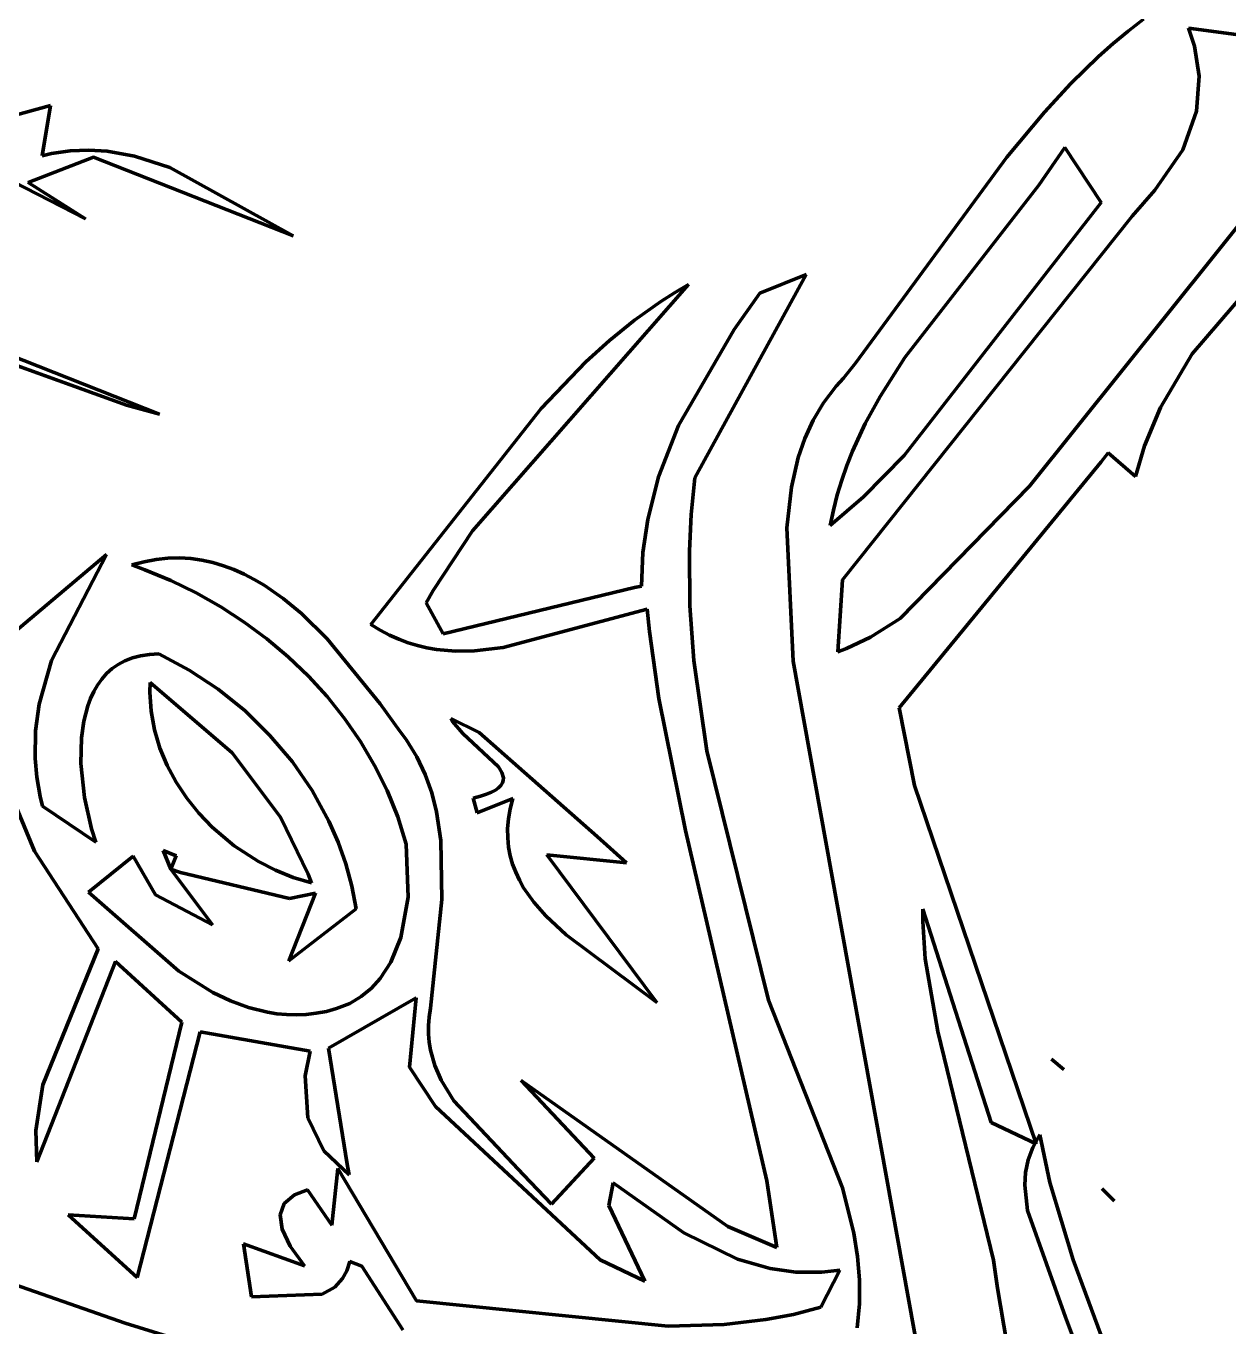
# Model space of a CAD drawing. Header units: millimetres. Extents: x 0 to 11.1, y 0 to 17.3.
# Drawn here: x 4.415 to 5.055, y 6.353 to 7.045 of the extents above; entities that cross this region are included whole.
import ezdxf

# ---------------------------------------------------------------- set-up
doc = ezdxf.new("R2010")
doc.units = ezdxf.units.MM
doc.layers.add('color#010101ff', color=7, linetype='CONTINUOUS', lineweight=100)
doc.layers.add('color#ffffffff', color=7, linetype='CONTINUOUS', lineweight=100)

msp = doc.modelspace()

# ---------------------------------------------------------------- linework, layer by layer
at = {"layer": 'color#010101ff'}
for p, q in [((5.0017, 7.04255), (5.00988, 7.04888)), ((5.05919, 7.04081), (5.03386, 7.04407)), ((5.03386, 7.04407), (5.03706, 7.03444)), ((4.99377, 7.03595), (5.0017, 7.04255)), ((4.98606, 7.02909), (4.99377, 7.03595)), ((5.03706, 7.03444), (5.03953, 7.01854)), ((4.97128, 7.01469), (4.98606, 7.02909)), ((5.03953, 7.01854), (5.03807, 6.99997)), ((4.95723, 6.99949), (4.97128, 7.01469)), ((4.38002, 6.98957), (4.42842, 7.00305)), ((4.42842, 7.00305), (4.42411, 6.97627)), ((4.93726, 6.97549), (4.95723, 6.99949)), ((5.03807, 6.99997), (5.03078, 6.97939)), ((4.45136, 6.97553), (4.41654, 6.9621)), ((4.42411, 6.97627), (4.42911, 6.97743)), ((4.42911, 6.97743), (4.43904, 6.97887)), ((4.43904, 6.97887), (4.44889, 6.97923)), ((4.44889, 6.97923), (4.45865, 6.97859)), ((4.5575, 6.9336), (4.45136, 6.97553)), ((4.45865, 6.97859), (4.4731, 6.97599)), ((4.4731, 6.97599), (4.49195, 6.96993)), ((4.85667, 6.86599), (4.93726, 6.97549)), ((4.94928, 6.80058), (5.09254, 6.97942)), ((4.96813, 6.98068), (4.95417, 6.96056)), ((4.98734, 6.95131), (4.96813, 6.98068)), ((5.03078, 6.97939), (5.01592, 6.95792)), ((4.49195, 6.96993), (4.5575, 6.9336)), ((4.44717, 6.94263), (4.40875, 6.96244)), ((4.41654, 6.9621), (4.44717, 6.94263)), ((4.95417, 6.96056), (4.88301, 6.86888)), ((5.01592, 6.95792), (5.00386, 6.9441)), ((4.88264, 6.81689), (4.98734, 6.95131)), ((5.00386, 6.9441), (4.84979, 6.75064)), ((5.09366, 6.93833), (5.03585, 6.87088)), ((4.2911, 6.91608), (4.48641, 6.83888)), ((4.83047, 6.91306), (4.77132, 6.80494)), ((4.80589, 6.90312), (4.83047, 6.91306)), ((4.76787, 6.90769), (4.653, 6.77674)), ((4.76037, 6.9033), (4.76787, 6.90769)), ((4.7391, 6.88875), (4.75309, 6.89867)), ((4.75309, 6.89867), (4.76037, 6.9033)), ((4.79212, 6.88392), (4.80589, 6.90312)), ((4.46898, 6.84354), (4.33295, 6.89266)), ((4.72582, 6.87802), (4.7391, 6.88875)), ((4.71318, 6.86656), (4.72582, 6.87802)), ((4.76263, 6.83284), (4.79212, 6.88392)), ((5.03585, 6.87088), (5.01903, 6.84238)), ((4.68949, 6.84189), (4.71318, 6.86656)), ((4.85027, 6.85789), (4.85667, 6.86599)), ((4.88301, 6.86888), (4.86977, 6.84817)), ((4.84647, 6.85367), (4.85027, 6.85789)), ((4.84298, 6.84931), (4.84647, 6.85367)), ((4.48641, 6.83888), (4.46898, 6.84354)), ((4.83425, 6.83553), (4.83978, 6.84483)), ((4.83978, 6.84483), (4.84298, 6.84931)), ((4.86977, 6.84817), (4.86194, 6.83388)), ((4.5989, 6.72702), (4.68949, 6.84189)), ((5.01903, 6.84238), (5.01042, 6.82193)), ((4.752, 6.80556), (4.76263, 6.83284)), ((4.82977, 6.8258), (4.83425, 6.83553)), ((4.86194, 6.83388), (4.8551, 6.8191)), ((4.82626, 6.81572), (4.82977, 6.8258)), ((4.82259, 6.80005), (4.82626, 6.81572)), ((4.8551, 6.8191), (4.8521, 6.81151)), ((4.86091, 6.79489), (4.88264, 6.81689)), ((4.99111, 6.81828), (4.98735, 6.81354)), ((5.00562, 6.80569), (4.99111, 6.81828)), ((5.01042, 6.82193), (5.00562, 6.80569)), ((4.8521, 6.81151), (4.8494, 6.80378)), ((4.98735, 6.81354), (4.88, 6.68257)), ((4.74619, 6.78287), (4.752, 6.80556)), ((4.77132, 6.80494), (4.76936, 6.78548)), ((4.8494, 6.80378), (4.84702, 6.79589)), ((4.82019, 6.77842), (4.82259, 6.80005)), ((4.84332, 6.7796), (4.86091, 6.79489)), ((4.84702, 6.79589), (4.84499, 6.78783)), ((4.88054, 6.73008), (4.94928, 6.80058)), ((4.84499, 6.78783), (4.84332, 6.7796)), ((4.74366, 6.76532), (4.74619, 6.78287)), ((4.76936, 6.78548), (4.76839, 6.76604)), ((4.653, 6.77674), (4.63207, 6.7451)), ((4.82348, 6.7074), (4.82019, 6.77842)), ((4.38501, 6.70242), (4.45825, 6.76422)), ((4.45825, 6.76422), (4.42898, 6.70772)), ((4.47172, 6.75861), (4.47824, 6.76036)), ((4.47824, 6.76036), (4.48463, 6.76155)), ((4.48463, 6.76155), (4.49091, 6.7622)), ((4.49091, 6.7622), (4.49707, 6.76234)), ((4.49707, 6.76234), (4.50311, 6.76199)), ((4.50311, 6.76199), (4.50903, 6.76117)), ((4.50903, 6.76117), (4.51484, 6.7599)), ((4.51484, 6.7599), (4.52053, 6.75823)), ((4.74289, 6.74732), (4.74366, 6.76532)), ((4.76839, 6.76604), (4.76865, 6.73693)), ((4.47877, 6.75603), (4.47172, 6.75861)), ((4.4926, 6.75027), (4.47877, 6.75603)), ((4.52053, 6.75823), (4.5261, 6.75616)), ((4.5261, 6.75616), (4.53157, 6.75372)), ((4.53157, 6.75372), (4.53691, 6.75094)), ((4.50606, 6.7437), (4.4926, 6.75027)), ((4.53691, 6.75094), (4.54215, 6.74784)), ((4.54215, 6.74784), (4.55228, 6.74079)), ((4.63739, 6.72196), (4.73919, 6.7467)), ((4.73919, 6.7467), (4.74289, 6.74732)), ((4.84979, 6.75064), (4.84733, 6.71246)), ((4.51908, 6.73634), (4.50606, 6.7437)), ((4.55228, 6.74079), (4.56196, 6.73275)), ((4.63207, 6.7451), (4.62826, 6.73848)), ((4.5316, 6.72822), (4.51908, 6.73634)), ((4.56196, 6.73275), (4.57565, 6.7193)), ((4.62826, 6.73848), (4.63739, 6.72196)), ((4.74593, 6.7351), (4.66936, 6.71473)), ((4.74717, 6.72318), (4.74593, 6.7351)), ((4.76865, 6.73693), (4.77075, 6.70789)), ((4.54358, 6.71936), (4.5316, 6.72822)), ((4.60383, 6.72398), (4.5989, 6.72702)), ((4.86475, 6.72013), (4.88054, 6.73008)), ((4.55496, 6.70979), (4.54358, 6.71936)), ((4.57565, 6.7193), (4.60383, 6.68479)), ((4.60877, 6.72135), (4.60383, 6.72398)), ((4.61374, 6.71911), (4.60877, 6.72135)), ((4.61872, 6.71724), (4.61374, 6.71911)), ((4.75214, 6.68766), (4.74717, 6.72318)), ((4.85186, 6.71414), (4.86475, 6.72013)), ((4.48108, 6.71106), (4.48617, 6.7113)), ((4.48617, 6.7113), (4.50233, 6.70274)), ((4.62372, 6.71573), (4.61872, 6.71724)), ((4.62874, 6.71454), (4.62372, 6.71573)), ((4.63378, 6.71367), (4.62874, 6.71454)), ((4.64389, 6.71279), (4.63378, 6.71367)), ((4.65405, 6.71293), (4.64389, 6.71279)), ((4.66936, 6.71473), (4.65405, 6.71293)), ((4.84733, 6.71246), (4.85186, 6.71414)), ((4.42898, 6.70772), (4.42251, 6.68466)), ((4.46127, 6.70348), (4.46452, 6.70576)), ((4.46452, 6.70576), (4.46811, 6.70768)), ((4.46811, 6.70768), (4.47206, 6.70922)), ((4.47206, 6.70922), (4.47638, 6.71035)), ((4.47638, 6.71035), (4.48108, 6.71106)), ((4.56569, 6.69952), (4.55496, 6.70979)), ((4.77075, 6.70789), (4.77765, 6.65972)), ((4.89645, 6.30491), (4.82348, 6.7074)), ((4.45347, 6.69477), (4.45576, 6.69796)), ((4.45576, 6.69796), (4.45836, 6.70088)), ((4.45836, 6.70088), (4.46127, 6.70348)), ((4.50233, 6.70274), (4.51766, 6.69258)), ((4.5757, 6.68859), (4.56569, 6.69952)), ((4.44976, 6.68765), (4.45147, 6.69133)), ((4.45147, 6.69133), (4.45347, 6.69477)), ((4.48145, 6.69617), (4.48132, 6.69102)), ((4.48132, 6.69102), (4.48198, 6.68085)), ((4.52508, 6.65875), (4.48145, 6.69617)), ((4.51766, 6.69258), (4.53202, 6.68096)), ((4.42251, 6.68466), (4.42055, 6.67036)), ((4.44618, 6.6755), (4.44831, 6.68377)), ((4.44831, 6.68377), (4.44976, 6.68765)), ((4.58495, 6.677), (4.5757, 6.68859)), ((4.60383, 6.68479), (4.61432, 6.67026)), ((4.76632, 6.61742), (4.75214, 6.68766)), ((4.48198, 6.68085), (4.48378, 6.67091)), ((4.53202, 6.68096), (4.54524, 6.66799)), ((4.59338, 6.66479), (4.58495, 6.677)), ((4.64143, 6.67692), (4.65652, 6.66954)), ((4.64229, 6.67538), (4.64143, 6.67692)), ((4.88, 6.68257), (4.88811, 6.64134)), ((4.42055, 6.67036), (4.4203, 6.65569)), ((4.44497, 6.66672), (4.44618, 6.6755)), ((4.48378, 6.67091), (4.48666, 6.66125)), ((4.61432, 6.67026), (4.61762, 6.66578)), ((4.64779, 6.66901), (4.64229, 6.67538)), ((4.44467, 6.65302), (4.44497, 6.66672)), ((4.54524, 6.66799), (4.55717, 6.65383)), ((4.60093, 6.65198), (4.59338, 6.66479)), ((4.61762, 6.66578), (4.62331, 6.65658)), ((4.66676, 6.6513), (4.64779, 6.66901)), ((4.65652, 6.66954), (4.71932, 6.6142)), ((4.48666, 6.66125), (4.49053, 6.65193)), ((4.55092, 6.62443), (4.52508, 6.65875)), ((4.62331, 6.65658), (4.62785, 6.64709)), ((4.77765, 6.65972), (4.81047, 6.52724)), ((4.4203, 6.65569), (4.42118, 6.64567)), ((4.44657, 6.63486), (4.44467, 6.65302)), ((4.49053, 6.65193), (4.49533, 6.64301)), ((4.55717, 6.65383), (4.56765, 6.63859)), ((4.60755, 6.63859), (4.60093, 6.65198)), ((4.66863, 6.64829), (4.66676, 6.6513)), ((4.42118, 6.64567), (4.42298, 6.63547)), ((4.49533, 6.64301), (4.50096, 6.63453)), ((4.62785, 6.64709), (4.63135, 6.63735)), ((4.6681, 6.64136), (4.66892, 6.64267)), ((4.66943, 6.6454), (4.66863, 6.64829)), ((4.66892, 6.64267), (4.66935, 6.64402)), ((4.66935, 6.64402), (4.66943, 6.6454)), ((4.42298, 6.63547), (4.42424, 6.63029)), ((4.56765, 6.63859), (4.57652, 6.62242)), ((4.61319, 6.62465), (4.60755, 6.63859)), ((4.63135, 6.63735), (4.63391, 6.62738)), ((4.65338, 6.63465), (4.65715, 6.63562)), ((4.65715, 6.63562), (4.66035, 6.63666)), ((4.66035, 6.63666), (4.66301, 6.63775)), ((4.66301, 6.63775), (4.66517, 6.6389)), ((4.66517, 6.6389), (4.66686, 6.64011)), ((4.66686, 6.64011), (4.6681, 6.64136)), ((4.88811, 6.64134), (4.95277, 6.45077)), ((4.41994, 6.60635), (4.41017, 6.62997)), ((4.42424, 6.63029), (4.4527, 6.61112)), ((4.45035, 6.6183), (4.44657, 6.63486)), ((4.50096, 6.63453), (4.50737, 6.62655)), ((4.65548, 6.62678), (4.65338, 6.63465)), ((4.67442, 6.63443), (4.65548, 6.62678)), ((4.67211, 6.62354), (4.67301, 6.62889)), ((4.67301, 6.62889), (4.67442, 6.63443)), ((4.50737, 6.62655), (4.51447, 6.61914)), ((4.56564, 6.59417), (4.55092, 6.62443)), ((4.57652, 6.62242), (4.58146, 6.61118)), ((4.61778, 6.61017), (4.61319, 6.62465)), ((4.63391, 6.62738), (4.63622, 6.61208)), ((4.67168, 6.61838), (4.67211, 6.62354)), ((4.4527, 6.61112), (4.45035, 6.6183)), ((4.51447, 6.61914), (4.52625, 6.6092)), ((4.67172, 6.61341), (4.67168, 6.61838)), ((4.80954, 6.43107), (4.76632, 6.61742)), ((4.52625, 6.6092), (4.53915, 6.60084)), ((4.58146, 6.61118), (4.58557, 6.59963)), ((4.61874, 6.58193), (4.61778, 6.61017)), ((4.63622, 6.61208), (4.63659, 6.58067)), ((4.67218, 6.60861), (4.67172, 6.61341)), ((4.67306, 6.60398), (4.67218, 6.60861)), ((4.71932, 6.6142), (4.73484, 6.60017)), ((4.45385, 6.55449), (4.41994, 6.60635)), ((4.47243, 6.60371), (4.4488, 6.5846)), ((4.4844, 6.5831), (4.47243, 6.60371)), ((4.49542, 6.60384), (4.48845, 6.60682)), ((4.48845, 6.60682), (4.49258, 6.59687)), ((4.49258, 6.59687), (4.49542, 6.60384)), ((4.53915, 6.60084), (4.54825, 6.59623)), ((4.67432, 6.5995), (4.67306, 6.60398)), ((4.73484, 6.60017), (4.69251, 6.6044)), ((4.69251, 6.6044), (4.7511, 6.52589)), ((4.4977, 6.59514), (4.49258, 6.59687)), ((4.49258, 6.59687), (4.51465, 6.56714)), ((4.55561, 6.5812), (4.4977, 6.59514)), ((4.54825, 6.59623), (4.55766, 6.59247)), ((4.56731, 6.5896), (4.56564, 6.59417)), ((4.58557, 6.59963), (4.5888, 6.58779)), ((4.67595, 6.59518), (4.67432, 6.5995)), ((4.67791, 6.591), (4.67595, 6.59518)), ((4.55766, 6.59247), (4.56731, 6.5896)), ((4.5888, 6.58779), (4.59111, 6.57572)), ((4.68018, 6.58695), (4.67791, 6.591)), ((4.68558, 6.57924), (4.68018, 6.58695)), ((4.4488, 6.5846), (4.49669, 6.54261)), ((4.51465, 6.56714), (4.4844, 6.5831)), ((4.55532, 6.548), (4.56946, 6.58406)), ((4.56946, 6.58406), (4.55561, 6.5812)), ((4.61484, 6.56047), (4.61874, 6.58193)), ((4.63659, 6.58067), (4.6306, 6.52287)), ((4.59111, 6.57572), (4.55532, 6.548)), ((4.69194, 6.57199), (4.68558, 6.57924)), ((4.92886, 6.46209), (4.89247, 6.5756)), ((4.89247, 6.5756), (4.89253, 6.56895)), ((4.70288, 6.56182), (4.69194, 6.57199)), ((4.89253, 6.56895), (4.89385, 6.54922)), ((4.60949, 6.54735), (4.61484, 6.56047)), ((4.7511, 6.52589), (4.70288, 6.56182)), ((4.42448, 6.48208), (4.45385, 6.55449)), ((4.46307, 6.54781), (4.4212, 6.44116)), ((4.49836, 6.51551), (4.46307, 6.54781)), ((4.60382, 6.53865), (4.60949, 6.54735)), ((4.89385, 6.54922), (4.90058, 6.51045)), ((4.49669, 6.54261), (4.51478, 6.53129)), ((4.59917, 6.53356), (4.60382, 6.53865)), ((4.5938, 6.52913), (4.59917, 6.53356)), ((4.51478, 6.53129), (4.52421, 6.52677)), ((4.52421, 6.52677), (4.5339, 6.5232)), ((4.6231, 6.52842), (4.5763, 6.50171)), ((4.58071, 6.52265), (4.58766, 6.52547)), ((4.58766, 6.52547), (4.5938, 6.52913)), ((4.61952, 6.49152), (4.6231, 6.52842)), ((4.81047, 6.52724), (4.84976, 6.42739)), ((4.5339, 6.5232), (4.54386, 6.52072)), ((4.54386, 6.52072), (4.54893, 6.51993)), ((4.54893, 6.51993), (4.55407, 6.51946)), ((4.55407, 6.51946), (4.55927, 6.51934)), ((4.55927, 6.51934), (4.56453, 6.51958)), ((4.56453, 6.51958), (4.56986, 6.5202)), ((4.56986, 6.5202), (4.57526, 6.52122)), ((4.57526, 6.52122), (4.58071, 6.52265)), ((4.6299, 6.51818), (4.62958, 6.5136)), ((4.6306, 6.52287), (4.6299, 6.51818)), ((4.47304, 6.41086), (4.49836, 6.51551)), ((4.62958, 6.5136), (4.62962, 6.50915)), ((4.50812, 6.51039), (4.47463, 6.37975)), ((4.56666, 6.49999), (4.50812, 6.51039)), ((4.62962, 6.50915), (4.63001, 6.50481)), ((4.63001, 6.50481), (4.63071, 6.50058)), ((4.90058, 6.51045), (4.93021, 6.38887)), ((4.56389, 6.48687), (4.56666, 6.49999)), ((4.5763, 6.50171), (4.5864, 6.43994)), ((4.63071, 6.50058), (4.63301, 6.49242)), ((4.63332, 6.47055), (4.61952, 6.49152)), ((4.63301, 6.49242), (4.63637, 6.48465)), ((4.96094, 6.49585), (4.96751, 6.49029)), ((4.96751, 6.49029), (4.96094, 6.49585)), ((4.56538, 6.4646), (4.56389, 6.48687)), ((4.63637, 6.48465), (4.64307, 6.4736)), ((4.71778, 6.44308), (4.67892, 6.48446)), ((4.67892, 6.48446), (4.78886, 6.4068)), ((4.4207, 6.45787), (4.42448, 6.48208)), ((4.72092, 6.38915), (4.63332, 6.47055)), ((4.64307, 6.4736), (4.6801, 6.4342)), ((4.57397, 6.44708), (4.56538, 6.4646)), ((4.4212, 6.44116), (4.4207, 6.45787)), ((4.95277, 6.45077), (4.92886, 6.46209)), ((4.95275, 6.45216), (4.95473, 6.45547)), ((4.95473, 6.45547), (4.96013, 6.43018)), ((4.94863, 6.44218), (4.95109, 6.44884)), ((4.95109, 6.44884), (4.95275, 6.45216)), ((4.58734, 6.4342), (4.57397, 6.44708)), ((4.69497, 6.41862), (4.71778, 6.44308)), ((4.94723, 6.43547), (4.94863, 6.44218)), ((4.57814, 6.40758), (4.58129, 6.43755)), ((4.58129, 6.43755), (4.62317, 6.36728)), ((4.5864, 6.43994), (4.58734, 6.4342)), ((4.94677, 6.42875), (4.94723, 6.43547)), ((4.6801, 6.4342), (4.69497, 6.41862)), ((4.72785, 6.43005), (4.72545, 6.41792)), ((4.76532, 6.40339), (4.72785, 6.43005)), ((4.81493, 6.39558), (4.80954, 6.43107)), ((4.9482, 6.41525), (4.94677, 6.42875)), ((4.96013, 6.43018), (4.97243, 6.38909)), ((4.55286, 6.41908), (4.55838, 6.42367)), ((4.55838, 6.42367), (4.56517, 6.42625)), ((4.56517, 6.42625), (4.57814, 6.40758)), ((4.84976, 6.42739), (4.85589, 6.40319)), ((4.98789, 6.42682), (4.99425, 6.42047)), ((4.98873, 6.42598), (4.98789, 6.42682)), ((4.99425, 6.42047), (4.98873, 6.42598)), ((4.55063, 6.41301), (4.55286, 6.41908)), ((4.72545, 6.41792), (4.74464, 6.37765)), ((4.96848, 6.35853), (4.9482, 6.41525)), ((4.47463, 6.37975), (4.43792, 6.41303)), ((4.43792, 6.41303), (4.47304, 6.41086)), ((4.55168, 6.40544), (4.55063, 6.41301)), ((4.78886, 6.4068), (4.81493, 6.39558)), ((4.55602, 6.39637), (4.55168, 6.40544)), ((4.79403, 6.38944), (4.76532, 6.40339)), ((4.85589, 6.40319), (4.85783, 6.39087)), ((4.53549, 6.36934), (4.53117, 6.39751)), ((4.53117, 6.39751), (4.56364, 6.38581)), ((4.56364, 6.38581), (4.55602, 6.39637)), ((4.58781, 6.38809), (4.58606, 6.38316)), ((4.5941, 6.38564), (4.58781, 6.38809)), ((4.74464, 6.37765), (4.72092, 6.38915)), ((4.81141, 6.38447), (4.79403, 6.38944)), ((4.85783, 6.39087), (4.85885, 6.3784)), ((4.93021, 6.38887), (4.93226, 6.37408)), ((4.97243, 6.38909), (5.02326, 6.25213)), ((4.38285, 6.38513), (4.46815, 6.35535)), ((4.58383, 6.37913), (4.57971, 6.37459)), ((4.58606, 6.38316), (4.58383, 6.37913)), ((4.61596, 6.35179), (4.5941, 6.38564)), ((4.82493, 6.38257), (4.81141, 6.38447)), ((4.83886, 6.38249), (4.82493, 6.38257)), ((4.83832, 6.36383), (4.8484, 6.38355)), ((4.8484, 6.38355), (4.83886, 6.38249)), ((4.57971, 6.37459), (4.573, 6.37089)), ((4.85885, 6.3784), (4.85883, 6.36574)), ((4.93226, 6.37408), (4.93713, 6.34468)), ((4.573, 6.37089), (4.53549, 6.36934)), ((4.62317, 6.36728), (4.75713, 6.35383)), ((4.85883, 6.36574), (4.85766, 6.35288)), ((4.80903, 6.35726), (4.82372, 6.36006)), ((4.82372, 6.36006), (4.83832, 6.36383)), ((4.99955, 6.27611), (4.96848, 6.35853)), ((4.46815, 6.35535), (4.52032, 6.3393)), ((4.75713, 6.35383), (4.78687, 6.35469)), ((4.78687, 6.35469), (4.80903, 6.35726))]:
    msp.add_line(p, q, dxfattribs=at)
at = {"layer": 'color#ffffffff'}
for p, q in [((5.00988, 7.04888), (5.0017, 7.04255)), ((5.03706, 7.03444), (5.03386, 7.04407)), ((5.03386, 7.04407), (5.05919, 7.04081)), ((5.0017, 7.04255), (4.99377, 7.03595)), ((4.99377, 7.03595), (4.98606, 7.02909)), ((5.03953, 7.01854), (5.03706, 7.03444)), ((4.98606, 7.02909), (4.97128, 7.01469)), ((5.03807, 6.99997), (5.03953, 7.01854)), ((4.97128, 7.01469), (4.95723, 6.99949)), ((4.42842, 7.00305), (4.38002, 6.98957)), ((4.42411, 6.97627), (4.42842, 7.00305)), ((4.95723, 6.99949), (4.93726, 6.97549)), ((5.03078, 6.97939), (5.03807, 6.99997)), ((4.41654, 6.9621), (4.45136, 6.97553)), ((4.42911, 6.97743), (4.42411, 6.97627)), ((4.43904, 6.97887), (4.42911, 6.97743)), ((4.44889, 6.97923), (4.43904, 6.97887)), ((4.45865, 6.97859), (4.44889, 6.97923)), ((4.45136, 6.97553), (4.5575, 6.9336)), ((4.4731, 6.97599), (4.45865, 6.97859)), ((4.49195, 6.96993), (4.4731, 6.97599)), ((4.93726, 6.97549), (4.85667, 6.86599)), ((5.09254, 6.97942), (4.94928, 6.80058)), ((4.95417, 6.96056), (4.96813, 6.98068)), ((4.96813, 6.98068), (4.98734, 6.95131)), ((5.01592, 6.95792), (5.03078, 6.97939)), ((4.5575, 6.9336), (4.49195, 6.96993)), ((4.40875, 6.96244), (4.44717, 6.94263)), ((4.44717, 6.94263), (4.41654, 6.9621)), ((4.88301, 6.86888), (4.95417, 6.96056)), ((5.00386, 6.9441), (5.01592, 6.95792)), ((4.98734, 6.95131), (4.88264, 6.81689)), ((4.84979, 6.75064), (5.00386, 6.9441)), ((5.03585, 6.87088), (5.09366, 6.93833)), ((4.48641, 6.83888), (4.2911, 6.91608)), ((4.77132, 6.80494), (4.83047, 6.91306)), ((4.83047, 6.91306), (4.80589, 6.90312)), ((4.653, 6.77674), (4.76787, 6.90769)), ((4.76787, 6.90769), (4.76037, 6.9033)), ((4.75309, 6.89867), (4.7391, 6.88875)), ((4.76037, 6.9033), (4.75309, 6.89867)), ((4.80589, 6.90312), (4.79212, 6.88392)), ((4.33295, 6.89266), (4.46898, 6.84354)), ((4.7391, 6.88875), (4.72582, 6.87802)), ((4.72582, 6.87802), (4.71318, 6.86656)), ((4.79212, 6.88392), (4.76263, 6.83284)), ((5.01903, 6.84238), (5.03585, 6.87088)), ((4.71318, 6.86656), (4.68949, 6.84189)), ((4.85667, 6.86599), (4.85027, 6.85789)), ((4.86977, 6.84817), (4.88301, 6.86888)), ((4.85027, 6.85789), (4.84647, 6.85367)), ((4.84647, 6.85367), (4.84298, 6.84931)), ((4.46898, 6.84354), (4.48641, 6.83888)), ((4.83978, 6.84483), (4.83425, 6.83553)), ((4.84298, 6.84931), (4.83978, 6.84483)), ((4.86194, 6.83388), (4.86977, 6.84817)), ((4.68949, 6.84189), (4.5989, 6.72702)), ((5.01042, 6.82193), (5.01903, 6.84238)), ((4.76263, 6.83284), (4.752, 6.80556)), ((4.83425, 6.83553), (4.82977, 6.8258)), ((4.8551, 6.8191), (4.86194, 6.83388)), ((4.82977, 6.8258), (4.82626, 6.81572)), ((4.82626, 6.81572), (4.82259, 6.80005)), ((4.8521, 6.81151), (4.8551, 6.8191)), ((4.88264, 6.81689), (4.86091, 6.79489)), ((4.98735, 6.81354), (4.99111, 6.81828)), ((4.99111, 6.81828), (5.00562, 6.80569)), ((5.00562, 6.80569), (5.01042, 6.82193)), ((4.8494, 6.80378), (4.8521, 6.81151)), ((4.88, 6.68257), (4.98735, 6.81354)), ((4.752, 6.80556), (4.74619, 6.78287)), ((4.76936, 6.78548), (4.77132, 6.80494)), ((4.84702, 6.79589), (4.8494, 6.80378)), ((4.82259, 6.80005), (4.82019, 6.77842)), ((4.86091, 6.79489), (4.84332, 6.7796)), ((4.84499, 6.78783), (4.84702, 6.79589)), ((4.94928, 6.80058), (4.88054, 6.73008)), ((4.84332, 6.7796), (4.84499, 6.78783)), ((4.74619, 6.78287), (4.74366, 6.76532)), ((4.76839, 6.76604), (4.76936, 6.78548)), ((4.63207, 6.7451), (4.653, 6.77674)), ((4.82019, 6.77842), (4.82348, 6.7074)), ((4.45825, 6.76422), (4.38501, 6.70242)), ((4.42898, 6.70772), (4.45825, 6.76422)), ((4.47824, 6.76036), (4.47172, 6.75861)), ((4.48463, 6.76155), (4.47824, 6.76036)), ((4.49091, 6.7622), (4.48463, 6.76155)), ((4.49707, 6.76234), (4.49091, 6.7622)), ((4.50311, 6.76199), (4.49707, 6.76234)), ((4.50903, 6.76117), (4.50311, 6.76199)), ((4.51484, 6.7599), (4.50903, 6.76117)), ((4.52053, 6.75823), (4.51484, 6.7599)), ((4.74366, 6.76532), (4.74289, 6.74732)), ((4.76865, 6.73693), (4.76839, 6.76604)), ((4.47172, 6.75861), (4.47877, 6.75603)), ((4.47877, 6.75603), (4.4926, 6.75027)), ((4.5261, 6.75616), (4.52053, 6.75823)), ((4.53157, 6.75372), (4.5261, 6.75616)), ((4.53691, 6.75094), (4.53157, 6.75372)), ((4.4926, 6.75027), (4.50606, 6.7437)), ((4.54215, 6.74784), (4.53691, 6.75094)), ((4.55228, 6.74079), (4.54215, 6.74784)), ((4.73919, 6.7467), (4.63739, 6.72196)), ((4.74289, 6.74732), (4.73919, 6.7467)), ((4.84733, 6.71246), (4.84979, 6.75064)), ((4.50606, 6.7437), (4.51908, 6.73634)), ((4.56196, 6.73275), (4.55228, 6.74079)), ((4.62826, 6.73848), (4.63207, 6.7451)), ((4.51908, 6.73634), (4.5316, 6.72822)), ((4.57565, 6.7193), (4.56196, 6.73275)), ((4.63739, 6.72196), (4.62826, 6.73848)), ((4.66936, 6.71473), (4.74593, 6.7351)), ((4.74593, 6.7351), (4.74717, 6.72318)), ((4.77075, 6.70789), (4.76865, 6.73693)), ((4.5316, 6.72822), (4.54358, 6.71936)), ((4.5989, 6.72702), (4.60383, 6.72398)), ((4.88054, 6.73008), (4.86475, 6.72013)), ((4.54358, 6.71936), (4.55496, 6.70979)), ((4.60383, 6.68479), (4.57565, 6.7193)), ((4.60383, 6.72398), (4.60877, 6.72135)), ((4.60877, 6.72135), (4.61374, 6.71911)), ((4.61374, 6.71911), (4.61872, 6.71724)), ((4.74717, 6.72318), (4.75214, 6.68766)), ((4.86475, 6.72013), (4.85186, 6.71414)), ((4.48617, 6.7113), (4.48108, 6.71106)), ((4.50233, 6.70274), (4.48617, 6.7113)), ((4.61872, 6.71724), (4.62372, 6.71573)), ((4.62372, 6.71573), (4.62874, 6.71454)), ((4.62874, 6.71454), (4.63378, 6.71367)), ((4.63378, 6.71367), (4.64389, 6.71279)), ((4.64389, 6.71279), (4.65405, 6.71293)), ((4.65405, 6.71293), (4.66936, 6.71473)), ((4.85186, 6.71414), (4.84733, 6.71246)), ((4.42251, 6.68466), (4.42898, 6.70772)), ((4.46452, 6.70576), (4.46127, 6.70348)), ((4.46811, 6.70768), (4.46452, 6.70576)), ((4.47206, 6.70922), (4.46811, 6.70768)), ((4.47638, 6.71035), (4.47206, 6.70922)), ((4.48108, 6.71106), (4.47638, 6.71035)), ((4.55496, 6.70979), (4.56569, 6.69952)), ((4.77765, 6.65972), (4.77075, 6.70789)), ((4.82348, 6.7074), (4.89645, 6.30491)), ((4.45576, 6.69796), (4.45347, 6.69477)), ((4.45836, 6.70088), (4.45576, 6.69796)), ((4.46127, 6.70348), (4.45836, 6.70088)), ((4.51766, 6.69258), (4.50233, 6.70274)), ((4.56569, 6.69952), (4.5757, 6.68859)), ((4.45147, 6.69133), (4.44976, 6.68765)), ((4.45347, 6.69477), (4.45147, 6.69133)), ((4.48132, 6.69102), (4.48145, 6.69617)), ((4.48198, 6.68085), (4.48132, 6.69102)), ((4.48145, 6.69617), (4.52508, 6.65875)), ((4.53202, 6.68096), (4.51766, 6.69258)), ((4.42055, 6.67036), (4.42251, 6.68466)), ((4.44831, 6.68377), (4.44618, 6.6755)), ((4.44976, 6.68765), (4.44831, 6.68377)), ((4.5757, 6.68859), (4.58495, 6.677)), ((4.61432, 6.67026), (4.60383, 6.68479)), ((4.75214, 6.68766), (4.76632, 6.61742)), ((4.48378, 6.67091), (4.48198, 6.68085)), ((4.54524, 6.66799), (4.53202, 6.68096)), ((4.58495, 6.677), (4.59338, 6.66479)), ((4.64143, 6.67692), (4.64229, 6.67538)), ((4.65652, 6.66954), (4.64143, 6.67692)), ((4.88811, 6.64134), (4.88, 6.68257)), ((4.4203, 6.65569), (4.42055, 6.67036)), ((4.44618, 6.6755), (4.44497, 6.66672)), ((4.48666, 6.66125), (4.48378, 6.67091)), ((4.61762, 6.66578), (4.61432, 6.67026)), ((4.64229, 6.67538), (4.64779, 6.66901)), ((4.44497, 6.66672), (4.44467, 6.65302)), ((4.55717, 6.65383), (4.54524, 6.66799)), ((4.59338, 6.66479), (4.60093, 6.65198)), ((4.62331, 6.65658), (4.61762, 6.66578)), ((4.64779, 6.66901), (4.66676, 6.6513)), ((4.71932, 6.6142), (4.65652, 6.66954)), ((4.49053, 6.65193), (4.48666, 6.66125)), ((4.52508, 6.65875), (4.55092, 6.62443)), ((4.62785, 6.64709), (4.62331, 6.65658)), ((4.81047, 6.52724), (4.77765, 6.65972)), ((4.42118, 6.64567), (4.4203, 6.65569)), ((4.44467, 6.65302), (4.44657, 6.63486)), ((4.49533, 6.64301), (4.49053, 6.65193)), ((4.56765, 6.63859), (4.55717, 6.65383)), ((4.60093, 6.65198), (4.60755, 6.63859)), ((4.66676, 6.6513), (4.66863, 6.64829)), ((4.42298, 6.63547), (4.42118, 6.64567)), ((4.50096, 6.63453), (4.49533, 6.64301)), ((4.63135, 6.63735), (4.62785, 6.64709)), ((4.66892, 6.64267), (4.6681, 6.64136)), ((4.66863, 6.64829), (4.66943, 6.6454)), ((4.66935, 6.64402), (4.66892, 6.64267)), ((4.66943, 6.6454), (4.66935, 6.64402)), ((4.42424, 6.63029), (4.42298, 6.63547)), ((4.57652, 6.62242), (4.56765, 6.63859)), ((4.60755, 6.63859), (4.61319, 6.62465)), ((4.63391, 6.62738), (4.63135, 6.63735)), ((4.65715, 6.63562), (4.65338, 6.63465)), ((4.66035, 6.63666), (4.65715, 6.63562)), ((4.66301, 6.63775), (4.66035, 6.63666)), ((4.66517, 6.6389), (4.66301, 6.63775)), ((4.66686, 6.64011), (4.66517, 6.6389)), ((4.6681, 6.64136), (4.66686, 6.64011)), ((4.95277, 6.45077), (4.88811, 6.64134)), ((4.41017, 6.62997), (4.41994, 6.60635)), ((4.4527, 6.61112), (4.42424, 6.63029)), ((4.44657, 6.63486), (4.45035, 6.6183)), ((4.50737, 6.62655), (4.50096, 6.63453)), ((4.65338, 6.63465), (4.65548, 6.62678)), ((4.65548, 6.62678), (4.67442, 6.63443)), ((4.67301, 6.62889), (4.67211, 6.62354)), ((4.67442, 6.63443), (4.67301, 6.62889)), ((4.51447, 6.61914), (4.50737, 6.62655)), ((4.55092, 6.62443), (4.56564, 6.59417)), ((4.58146, 6.61118), (4.57652, 6.62242)), ((4.61319, 6.62465), (4.61778, 6.61017)), ((4.63622, 6.61208), (4.63391, 6.62738)), ((4.67211, 6.62354), (4.67168, 6.61838)), ((4.45035, 6.6183), (4.4527, 6.61112)), ((4.52625, 6.6092), (4.51447, 6.61914)), ((4.67168, 6.61838), (4.67172, 6.61341)), ((4.76632, 6.61742), (4.80954, 6.43107)), ((4.53915, 6.60084), (4.52625, 6.6092)), ((4.58557, 6.59963), (4.58146, 6.61118)), ((4.61778, 6.61017), (4.61874, 6.58193)), ((4.63659, 6.58067), (4.63622, 6.61208)), ((4.67172, 6.61341), (4.67218, 6.60861)), ((4.67218, 6.60861), (4.67306, 6.60398)), ((4.73484, 6.60017), (4.71932, 6.6142)), ((4.41994, 6.60635), (4.45385, 6.55449)), ((4.4488, 6.5846), (4.47243, 6.60371)), ((4.47243, 6.60371), (4.4844, 6.5831)), ((4.48845, 6.60682), (4.49542, 6.60384)), ((4.49258, 6.59687), (4.48845, 6.60682)), ((4.49542, 6.60384), (4.49258, 6.59687)), ((4.54825, 6.59623), (4.53915, 6.60084)), ((4.67306, 6.60398), (4.67432, 6.5995)), ((4.7511, 6.52589), (4.69251, 6.6044)), ((4.69251, 6.6044), (4.73484, 6.60017)), ((4.51465, 6.56714), (4.49258, 6.59687)), ((4.49258, 6.59687), (4.4977, 6.59514)), ((4.4977, 6.59514), (4.55561, 6.5812)), ((4.55766, 6.59247), (4.54825, 6.59623)), ((4.56564, 6.59417), (4.56731, 6.5896)), ((4.5888, 6.58779), (4.58557, 6.59963)), ((4.67432, 6.5995), (4.67595, 6.59518)), ((4.67595, 6.59518), (4.67791, 6.591)), ((4.56731, 6.5896), (4.55766, 6.59247)), ((4.59111, 6.57572), (4.5888, 6.58779)), ((4.67791, 6.591), (4.68018, 6.58695)), ((4.68018, 6.58695), (4.68558, 6.57924)), ((4.49669, 6.54261), (4.4488, 6.5846)), ((4.4844, 6.5831), (4.51465, 6.56714)), ((4.56946, 6.58406), (4.55532, 6.548)), ((4.55561, 6.5812), (4.56946, 6.58406)), ((4.61874, 6.58193), (4.61484, 6.56047)), ((4.6306, 6.52287), (4.63659, 6.58067)), ((4.55532, 6.548), (4.59111, 6.57572)), ((4.68558, 6.57924), (4.69194, 6.57199)), ((4.89253, 6.56895), (4.89247, 6.5756)), ((4.89247, 6.5756), (4.92886, 6.46209)), ((4.69194, 6.57199), (4.70288, 6.56182)), ((4.89385, 6.54922), (4.89253, 6.56895)), ((4.61484, 6.56047), (4.60949, 6.54735)), ((4.70288, 6.56182), (4.7511, 6.52589)), ((4.45385, 6.55449), (4.42448, 6.48208)), ((4.4212, 6.44116), (4.46307, 6.54781)), ((4.46307, 6.54781), (4.49836, 6.51551)), ((4.60949, 6.54735), (4.60382, 6.53865)), ((4.90058, 6.51045), (4.89385, 6.54922)), ((4.51478, 6.53129), (4.49669, 6.54261)), ((4.60382, 6.53865), (4.59917, 6.53356)), ((4.59917, 6.53356), (4.5938, 6.52913)), ((4.52421, 6.52677), (4.51478, 6.53129)), ((4.5339, 6.5232), (4.52421, 6.52677)), ((4.5763, 6.50171), (4.6231, 6.52842)), ((4.58766, 6.52547), (4.58071, 6.52265)), ((4.5938, 6.52913), (4.58766, 6.52547)), ((4.6231, 6.52842), (4.61952, 6.49152)), ((4.84976, 6.42739), (4.81047, 6.52724)), ((4.54386, 6.52072), (4.5339, 6.5232)), ((4.54893, 6.51993), (4.54386, 6.52072)), ((4.55407, 6.51946), (4.54893, 6.51993)), ((4.55927, 6.51934), (4.55407, 6.51946)), ((4.56453, 6.51958), (4.55927, 6.51934)), ((4.56986, 6.5202), (4.56453, 6.51958)), ((4.57526, 6.52122), (4.56986, 6.5202)), ((4.58071, 6.52265), (4.57526, 6.52122)), ((4.62958, 6.5136), (4.6299, 6.51818)), ((4.6299, 6.51818), (4.6306, 6.52287)), ((4.49836, 6.51551), (4.47304, 6.41086)), ((4.62962, 6.50915), (4.62958, 6.5136)), ((4.47463, 6.37975), (4.50812, 6.51039)), ((4.50812, 6.51039), (4.56666, 6.49999)), ((4.63001, 6.50481), (4.62962, 6.50915)), ((4.63071, 6.50058), (4.63001, 6.50481)), ((4.93021, 6.38887), (4.90058, 6.51045)), ((4.56666, 6.49999), (4.56389, 6.48687)), ((4.5864, 6.43994), (4.5763, 6.50171)), ((4.63301, 6.49242), (4.63071, 6.50058)), ((4.61952, 6.49152), (4.63332, 6.47055)), ((4.63637, 6.48465), (4.63301, 6.49242)), ((4.96094, 6.49585), (4.96751, 6.49029)), ((4.96751, 6.49029), (4.96094, 6.49585)), ((4.56389, 6.48687), (4.56538, 6.4646)), ((4.64307, 6.4736), (4.63637, 6.48465)), ((4.78886, 6.4068), (4.67892, 6.48446)), ((4.67892, 6.48446), (4.71778, 6.44308)), ((4.42448, 6.48208), (4.4207, 6.45787)), ((4.63332, 6.47055), (4.72092, 6.38915)), ((4.6801, 6.4342), (4.64307, 6.4736)), ((4.56538, 6.4646), (4.57397, 6.44708)), ((4.4207, 6.45787), (4.4212, 6.44116)), ((4.92886, 6.46209), (4.95277, 6.45077)), ((4.95473, 6.45547), (4.95275, 6.45216)), ((4.96013, 6.43018), (4.95473, 6.45547)), ((4.95109, 6.44884), (4.94863, 6.44218)), ((4.95275, 6.45216), (4.95109, 6.44884)), ((4.57397, 6.44708), (4.58734, 6.4342)), ((4.71778, 6.44308), (4.69497, 6.41862)), ((4.94863, 6.44218), (4.94723, 6.43547)), ((4.58129, 6.43755), (4.57814, 6.40758)), ((4.62317, 6.36728), (4.58129, 6.43755)), ((4.58734, 6.4342), (4.5864, 6.43994)), ((4.94723, 6.43547), (4.94677, 6.42875)), ((4.69497, 6.41862), (4.6801, 6.4342)), ((4.72545, 6.41792), (4.72785, 6.43005)), ((4.72785, 6.43005), (4.76532, 6.40339)), ((4.80954, 6.43107), (4.81493, 6.39558)), ((4.94677, 6.42875), (4.9482, 6.41525)), ((4.97243, 6.38909), (4.96013, 6.43018)), ((4.55838, 6.42367), (4.55286, 6.41908)), ((4.56517, 6.42625), (4.55838, 6.42367)), ((4.57814, 6.40758), (4.56517, 6.42625)), ((4.85589, 6.40319), (4.84976, 6.42739)), ((4.98789, 6.42682), (4.98873, 6.42598)), ((4.99425, 6.42047), (4.98789, 6.42682)), ((4.98873, 6.42598), (4.99425, 6.42047)), ((4.55286, 6.41908), (4.55063, 6.41301)), ((4.74464, 6.37765), (4.72545, 6.41792)), ((4.9482, 6.41525), (4.96848, 6.35853)), ((4.47304, 6.41086), (4.43792, 6.41303)), ((4.43792, 6.41303), (4.47463, 6.37975)), ((4.55063, 6.41301), (4.55168, 6.40544)), ((4.81493, 6.39558), (4.78886, 6.4068)), ((4.55168, 6.40544), (4.55602, 6.39637)), ((4.76532, 6.40339), (4.79403, 6.38944)), ((4.85783, 6.39087), (4.85589, 6.40319)), ((4.56364, 6.38581), (4.53117, 6.39751)), ((4.53117, 6.39751), (4.53549, 6.36934)), ((4.55602, 6.39637), (4.56364, 6.38581)), ((4.58606, 6.38316), (4.58781, 6.38809)), ((4.58781, 6.38809), (4.5941, 6.38564)), ((4.72092, 6.38915), (4.74464, 6.37765)), ((4.79403, 6.38944), (4.81141, 6.38447)), ((4.85885, 6.3784), (4.85783, 6.39087)), ((4.93226, 6.37408), (4.93021, 6.38887)), ((5.02326, 6.25213), (4.97243, 6.38909)), ((4.46815, 6.35535), (4.38285, 6.38513)), ((4.57971, 6.37459), (4.58383, 6.37913)), ((4.58383, 6.37913), (4.58606, 6.38316)), ((4.5941, 6.38564), (4.61596, 6.35179)), ((4.81141, 6.38447), (4.82493, 6.38257)), ((4.82493, 6.38257), (4.83886, 6.38249)), ((4.8484, 6.38355), (4.83832, 6.36383)), ((4.83886, 6.38249), (4.8484, 6.38355)), ((4.573, 6.37089), (4.57971, 6.37459)), ((4.85883, 6.36574), (4.85885, 6.3784)), ((4.93713, 6.34468), (4.93226, 6.37408)), ((4.53549, 6.36934), (4.573, 6.37089)), ((4.75713, 6.35383), (4.62317, 6.36728)), ((4.85766, 6.35288), (4.85883, 6.36574)), ((4.82372, 6.36006), (4.80903, 6.35726)), ((4.83832, 6.36383), (4.82372, 6.36006)), ((4.96848, 6.35853), (4.99955, 6.27611)), ((4.52032, 6.3393), (4.46815, 6.35535)), ((4.78687, 6.35469), (4.75713, 6.35383)), ((4.80903, 6.35726), (4.78687, 6.35469))]:
    msp.add_line(p, q, dxfattribs=at)

doc.saveas('drawing.dxf')
